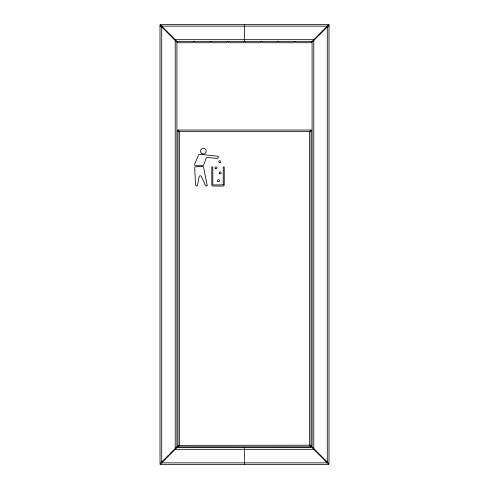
<?xml version="1.0" encoding="UTF-8"?>
<svg xmlns="http://www.w3.org/2000/svg" width="489" height="489" viewBox="0 0 489 489"><rect width="100%" height="100%" fill="white"/><g stroke="black" fill="none" stroke-linecap="round" stroke-linejoin="round"><path stroke-width="0.73" d="M178.846 445.931L179.316 445.393M178.002 130.043L179.61 131.645L179.61 445.21L178.002 446.818L178.002 130.043L311.047 130.043L311.047 446.818L178.002 446.818M160.019 26.345L161.077 25.294M312.074 41.669L311.016 42.726L296.236 42.726L295.179 41.669L294.121 42.726L279.341 42.726L278.284 41.669L277.226 42.726L262.446 42.726L261.389 41.669L260.331 42.726L245.551 42.726L244.494 41.669L243.436 42.726L228.656 42.726L227.599 41.669L226.541 42.726L211.761 42.726L210.704 41.669L209.647 42.726L194.867 42.726L193.809 41.669L192.752 42.726L177.972 42.726L176.914 41.669M179.408 445.363L309.445 445.21L311.047 445.931L310.625 445.931M309.977 131.29L309.445 131.645L179.61 131.645L178.002 130.93L179.61 131.645L178.974 131.199M179.206 445.503L178.002 445.974M179.61 445.21L178.002 445.931L178.424 445.931M311.047 130.043L309.445 131.645L309.445 445.21L311.047 446.818M311.047 130.887L309.445 131.645L311.047 130.93L310.625 130.93M161.718 26.137L327.282 26.137M175.233 39.658L313.767 39.658M175.233 449.342L313.767 449.342M161.718 462.863L327.282 462.863M178.002 130.887L178.406 130.942M311.047 445.974L309.843 445.503M309.733 445.393L310.203 445.931M327.911 25.294L328.969 26.345M327.288 26.987L327.288 462.013M313.773 40.501L313.773 448.499M244.5 24.45L244.5 41.345M244.5 447.655L244.5 464.55M175.227 40.501L175.227 448.499M161.712 26.987L161.712 462.013M218.204 156.853L218.039 158.112L217.556 158.442L207.446 157.476A1.21 1.21 0 0 0 206.242 158.143L203.656 164.946A1.21 1.21 0 0 1 202.538 165.692L195.765 165.698A1.21 1.21 0 0 1 194.653 164.011L198.595 155.001A1.21 1.21 0 0 1 199.836 154.286L217.66 156.199L218.204 156.853M207.183 185.465L206.45 186.052A1.21 1.21 0 0 1 205.362 185.38L201.413 176.437A1.21 1.21 0 0 0 199.133 176.749L197.574 184.946A1.21 1.21 0 0 1 196.389 185.936L195.606 185.362L194.732 167.953A1.21 1.21 0 0 1 195.881 166.749L202.373 166.419A1.21 1.21 0 0 1 203.62 167.391L207.183 185.465M223.228 184.842L212.813 184.921L212.801 166.926L211.798 166.926L211.798 184.842A1.21 1.21 0 0 0 213.008 186.052L223.027 186.052A1.21 1.21 0 0 0 224.237 184.842L224.237 166.926L223.228 166.926L223.228 184.842M328.975 24.45L312.08 41.345L176.92 41.345L160.025 24.45L328.975 24.45M328.981 25.294L312.086 42.188L312.086 446.812L328.981 463.706L328.981 25.294M176.914 446.812L160.019 463.706L160.019 25.294L176.914 42.188L176.914 446.812M176.92 447.655L160.025 464.55L328.975 464.55L312.08 447.655L176.92 447.655M219.702 173.742A0.972 0.972 0 0 0 221.156 172.898A0.972 0.972 0 0 0 219.702 172.055A0.972 0.972 0 0 0 219.702 173.742M219.31 162.531A0.972 0.972 0 0 0 220.765 161.688A0.972 0.972 0 0 0 219.31 160.844A0.972 0.972 0 0 0 219.31 162.531M217.862 181.217A0.972 0.972 0 0 0 219.53 180.973A0.972 0.972 0 0 0 218.485 179.652A0.972 0.972 0 0 0 217.862 181.217M215.502 168.668A0.972 0.972 0 0 0 216.963 167.825A0.972 0.972 0 0 0 215.502 166.981A0.972 0.972 0 0 0 215.502 168.668M201.914 153.638A2.861 2.861 0 0 0 206.199 151.162A2.861 2.861 0 0 0 201.914 148.687A2.861 2.861 0 0 0 201.914 153.638"/></g></svg>
